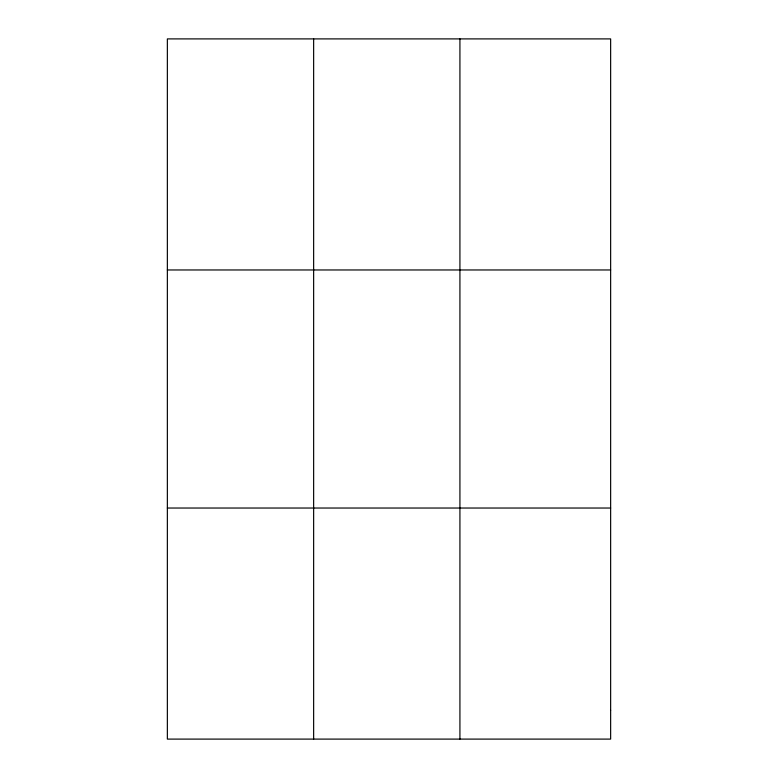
<?xml version="1.0" encoding="UTF-8"?>
<svg xmlns="http://www.w3.org/2000/svg" width="778" height="778" viewBox="0 0 778 778"><rect width="100%" height="100%" fill="white"/><g stroke="black" fill="none" stroke-linecap="round" stroke-linejoin="round"><path stroke-width="1.17" d="M313.641 38.9L313.641 739.1M459.924 38.9L459.924 739.1M167.358 269.966L610.642 269.966M167.358 508.034L610.642 508.034M610.642 710.217L610.642 739.1L167.358 739.1L167.358 38.9L610.642 38.9L610.642 710.217"/></g></svg>
